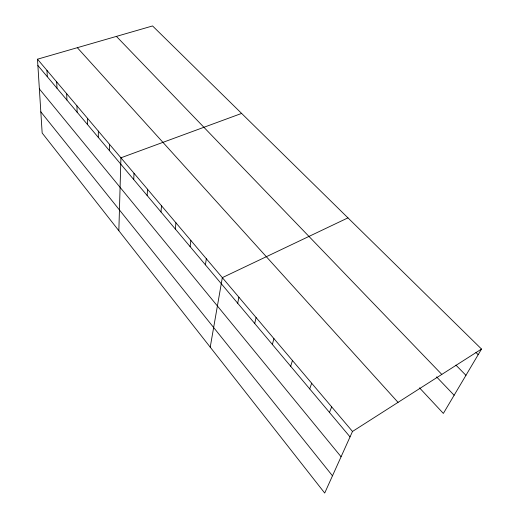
<?xml version="1.0" encoding="UTF-8"?>
<svg xmlns="http://www.w3.org/2000/svg" width="519" height="519" viewBox="0 0 519 519"><rect width="100%" height="100%" fill="white"/><g stroke="black" fill="none" stroke-linecap="round" stroke-linejoin="round"><path stroke-width="0.78" d="M98.325 137.425L98.338 131.106M109.379 150.575L109.47 144.269M118.845 230.721L120.927 157.808L241.62 113.421M133.74 179.555L134.019 173.281M147.149 195.507L147.539 189.253M161 211.986L161.506 205.764M175.312 229.015L175.941 222.826M190.11 246.629L190.875 240.472M205.427 264.846L206.328 258.734M210.221 347.172L222.333 277.646L347.957 217.87M237.696 303.232L238.909 297.238M254.712 323.48L256.101 317.55M272.358 344.48L273.935 338.628M290.679 366.271L292.444 360.504M309.7 388.906L311.679 383.236M329.474 412.43L331.68 406.87M481.515 349.053L352.492 431.464L324.699 493.05L42.162 133.007L37.485 59.198L152.567 25.95L481.515 349.053L443.362 413.416L419.495 387.836M475.923 352.44L478.181 354.678M455.929 365.129L465.939 375.321M116.418 36.395L441.805 374.42M436.576 376.898L454.125 395.251M77.337 47.683L398.041 402.368M37.485 59.198L352.492 431.464M37.887 65.517L350.04 436.894M39.366 88.924L341.074 456.759M40.819 111.838L332.478 475.806M46.97 70.409L47.313 76.728M56.707 81.911L56.986 88.236M66.698 93.718L66.912 100.044M76.961 105.85L77.104 112.169M87.503 118.306L87.568 124.625"/></g></svg>
